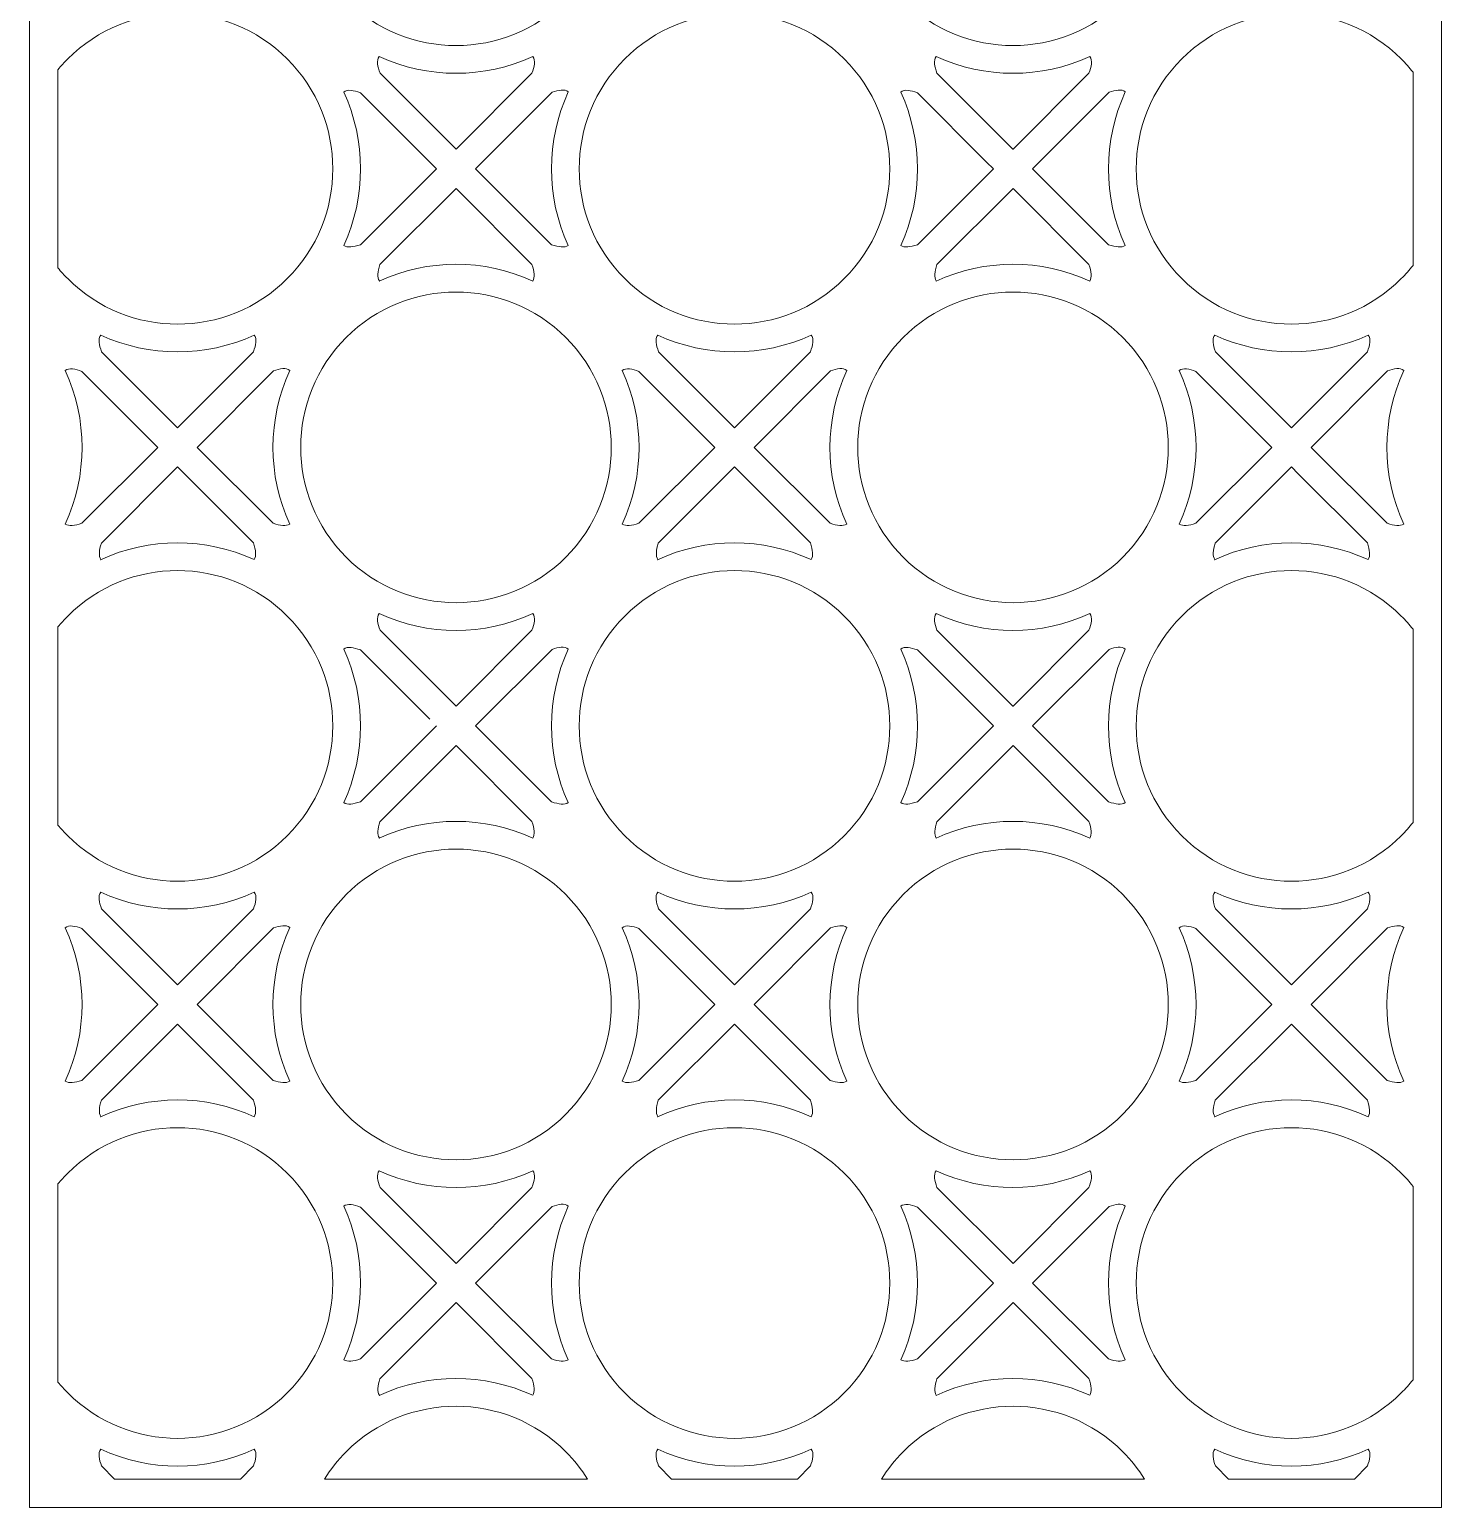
# Model space of a CAD drawing. Header units: centimetres. Extents: x 12 to 36.3, y -11.6 to 12.6.
# Drawn here: x 24.67 to 36.29, y -11.62 to 0.54 of the extents above; entities that cross this region are included whole.
import ezdxf

# ---------------------------------------------------------------- set-up
doc = ezdxf.new("R2010")
doc.units = ezdxf.units.CM
doc.header["$MEASUREMENT"] = 0
doc.layers.add('layer 1', color=7, linetype='Continuous')

msp = doc.modelspace()

# ---------------------------------------------------------------- linework, layer by layer
at = {"layer": 'layer 1', "color": 242, "lineweight": 9}
for points, knots in [([(36.28805, -11.62244), (36.28805, -11.62244), (36.28805, -11.54039), (36.28805, -11.54039), (36.28805, -11.54039), (36.28805, -11.54039), (36.28805, -11.38865), (36.28805, -11.38865), (36.28805, -11.38865), (36.28805, -11.38865), (36.28805, 12.3984), (36.28805, 12.3984), (36.28805, 12.3984), (36.28805, 12.3984), (36.28805, 12.56195), (36.28805, 12.56195), (36.28805, 12.56195), (36.28805, 12.56195), (36.28805, 12.6322), (36.28805, 12.6322), (36.28805, 12.6322), (36.28805, 12.6322), (24.90334, 12.6322), (24.90334, 12.6322), (24.90334, 12.6322), (24.90334, 12.6322), (24.84401, 12.6322), (24.84401, 12.6322), (24.84401, 12.6322), (24.84401, 12.6322), (24.66954, 12.6322), (24.66954, 12.6322), (24.66954, 12.6322), (24.66954, 12.6322), (24.66954, -11.38865), (24.66954, -11.38865), (24.66954, -11.38865), (24.66954, -11.38865), (24.66954, -11.437), (24.66954, -11.437), (24.66954, -11.437), (24.66954, -11.437), (24.66954, -11.62244), (24.66954, -11.62244), (24.66954, -11.62244), (24.66954, -11.62244), (36.28805, -11.62244), (36.28805, -11.62244)], [0, 0, 0, 0, 0.07692308, 0.07692308, 0.07692308, 0.07692308, 0.15384615, 0.15384615, 0.15384615, 0.15384615, 0.23076923, 0.23076923, 0.23076923, 0.23076923, 0.30769231, 0.30769231, 0.30769231, 0.30769231, 0.38461538, 0.38461538, 0.38461538, 0.38461538, 0.46153846, 0.46153846, 0.46153846, 0.46153846, 0.53846154, 0.53846154, 0.53846154, 0.53846154, 0.61538462, 0.61538462, 0.61538462, 0.61538462, 0.69230769, 0.69230769, 0.69230769, 0.69230769, 0.76923077, 0.76923077, 0.76923077, 0.76923077, 0.84615385, 0.84615385, 0.84615385, 0.84615385, 1, 1, 1, 1]), ([(27.27524, 2.58619), (27.77422, 3.08517), (28.58355, 3.08517), (29.0825, 2.58619), (29.0825, 2.58619), (29.58148, 2.08723), (29.58148, 1.27791), (29.0825, 0.77896), (29.0825, 0.77896), (28.58355, 0.27997), (27.77422, 0.27997), (27.27524, 0.77896), (27.27524, 0.77896), (26.77628, 1.27791), (26.77628, 2.08723), (27.27524, 2.58619)], [0, 0, 0, 0, 0.2, 0.2, 0.2, 0.2, 0.4, 0.4, 0.4, 0.4, 0.6, 0.6, 0.6, 0.6, 1, 1, 1, 1]), ([(31.85871, 2.58619), (32.3577, 3.08517), (33.16702, 3.08517), (33.66598, 2.58619), (33.66598, 2.58619), (34.16493, 2.08723), (34.16493, 1.27791), (33.66598, 0.77896), (33.66598, 0.77896), (33.16702, 0.27997), (32.3577, 0.27997), (31.85871, 0.77896), (31.85871, 0.77896), (31.35976, 1.27791), (31.35976, 2.08723), (31.85871, 2.58619)], [0, 0, 0, 0, 0.2, 0.2, 0.2, 0.2, 0.4, 0.4, 0.4, 0.4, 0.6, 0.6, 0.6, 0.6, 1, 1, 1, 1]), ([(24.90334, -1.42474), (24.92848, -1.455), (24.95516, -1.48442), (24.98353, -1.51279), (24.98353, -1.51279), (25.48247, -2.01176), (26.29179, -2.01176), (26.79077, -1.51279), (26.79077, -1.51279), (27.28973, -1.01381), (27.28973, -0.20449), (26.79077, 0.29446), (26.79077, 0.29446), (26.29179, 0.79345), (25.48247, 0.79345), (24.98353, 0.29446), (24.98353, 0.29446), (24.95516, 0.26609), (24.92848, 0.23667), (24.90334, 0.20641), (24.90334, 0.20641), (24.90334, 0.20641), (24.90334, -1.42474), (24.90334, -1.42474)], [0, 0, 0, 0, 0.14285714, 0.14285714, 0.14285714, 0.14285714, 0.28571429, 0.28571429, 0.28571429, 0.28571429, 0.42857143, 0.42857143, 0.42857143, 0.42857143, 0.57142857, 0.57142857, 0.57142857, 0.57142857, 0.71428571, 0.71428571, 0.71428571, 0.71428571, 1, 1, 1, 1]), ([(29.567, 0.29446), (30.06595, 0.79345), (30.87528, 0.79345), (31.37425, 0.29446), (31.37425, 0.29446), (31.87321, -0.20449), (31.87321, -1.01381), (31.37425, -1.51279), (31.37425, -1.51279), (30.87528, -2.01176), (30.06595, -2.01176), (29.567, -1.51279), (29.567, -1.51279), (29.068, -1.01381), (29.068, -0.20449), (29.567, 0.29446)], [0, 0, 0, 0, 0.2, 0.2, 0.2, 0.2, 0.4, 0.4, 0.4, 0.4, 0.6, 0.6, 0.6, 0.6, 1, 1, 1, 1]), ([(36.05425, 0.1863), (36.02444, 0.22369), (35.99233, 0.25985), (35.95771, 0.29446), (35.95771, 0.29446), (35.45874, 0.79345), (34.64943, 0.79345), (34.15044, 0.29446), (34.15044, 0.29446), (33.65149, -0.20449), (33.65149, -1.01381), (34.15044, -1.51279), (34.15044, -1.51279), (34.64943, -2.01176), (35.45874, -2.01176), (35.95771, -1.51279), (35.95771, -1.51279), (35.99233, -1.47817), (36.02444, -1.44202), (36.05425, -1.40463), (36.05425, -1.40463), (36.05425, -1.40463), (36.05425, 0.1863), (36.05425, 0.1863)], [0, 0, 0, 0, 0.14285714, 0.14285714, 0.14285714, 0.14285714, 0.28571429, 0.28571429, 0.28571429, 0.28571429, 0.42857143, 0.42857143, 0.42857143, 0.42857143, 0.57142857, 0.57142857, 0.57142857, 0.57142857, 0.71428571, 0.71428571, 0.71428571, 0.71428571, 1, 1, 1, 1]), ([(28.17888, -0.44766), (28.17888, -0.44766), (28.80416, 0.17762), (28.80416, 0.17762), (28.80416, 0.17762), (28.82322, 0.23179), (28.83616, 0.28287), (28.81011, 0.31455), (28.81011, 0.31455), (28.41065, 0.13032), (27.94701, 0.1303), (27.54756, 0.31453), (27.54756, 0.31453), (27.52161, 0.28287), (27.53438, 0.23191), (27.55339, 0.17782), (27.55339, 0.17782), (27.55339, 0.17782), (28.17888, -0.44766), (28.17888, -0.44766)], [0, 0, 0, 0, 0.16666667, 0.16666667, 0.16666667, 0.16666667, 0.33333333, 0.33333333, 0.33333333, 0.33333333, 0.5, 0.5, 0.5, 0.5, 0.66666667, 0.66666667, 0.66666667, 0.66666667, 1, 1, 1, 1]), ([(32.76236, -0.44766), (32.76236, -0.44766), (33.38764, 0.17762), (33.38764, 0.17762), (33.38764, 0.17762), (33.4067, 0.23179), (33.41961, 0.28287), (33.39358, 0.31455), (33.39358, 0.31455), (32.99413, 0.13032), (32.53046, 0.1303), (32.13104, 0.31453), (32.13104, 0.31453), (32.10508, 0.28287), (32.11782, 0.23189), (32.13687, 0.1778), (32.13687, 0.1778), (32.13687, 0.1778), (32.76234, -0.44766), (32.76234, -0.44766), (32.76234, -0.44766), (32.76234, -0.44766), (32.76236, -0.44766), (32.76236, -0.44766)], [0, 0, 0, 0, 0.14285714, 0.14285714, 0.14285714, 0.14285714, 0.28571429, 0.28571429, 0.28571429, 0.28571429, 0.42857143, 0.42857143, 0.42857143, 0.42857143, 0.57142857, 0.57142857, 0.57142857, 0.57142857, 0.71428571, 0.71428571, 0.71428571, 0.71428571, 1, 1, 1, 1]), ([(27.39257, -1.23398), (27.39257, -1.23398), (28.01738, -0.60918), (28.01738, -0.60918), (28.01738, -0.60918), (28.01738, -0.60918), (27.39199, 0.01621), (27.39199, 0.01621), (27.39199, 0.01621), (27.3378, 0.03527), (27.28677, 0.04814), (27.2551, 0.02206), (27.2551, 0.02206), (27.43926, -0.37734), (27.43931, -0.84083), (27.25516, -1.24027), (27.25516, -1.24027), (27.28442, -1.25957), (27.33335, -1.25338), (27.39257, -1.23398)], [0, 0, 0, 0, 0.16666667, 0.16666667, 0.16666667, 0.16666667, 0.33333333, 0.33333333, 0.33333333, 0.33333333, 0.5, 0.5, 0.5, 0.5, 0.66666667, 0.66666667, 0.66666667, 0.66666667, 1, 1, 1, 1]), ([(28.96954, 0.01997), (28.96954, 0.01997), (28.34039, -0.60918), (28.34039, -0.60918), (28.34039, -0.60918), (28.34039, -0.60918), (28.96529, -1.23408), (28.96529, -1.23408), (28.96529, -1.23408), (29.02439, -1.25338), (29.07324, -1.25955), (29.10246, -1.24033), (29.10246, -1.24033), (28.91806, -0.84043), (28.91829, -0.37634), (29.10309, 0.02338), (29.10309, 0.02338), (29.07237, 0.04986), (29.02261, 0.03836), (28.96954, 0.01997)], [0, 0, 0, 0, 0.16666667, 0.16666667, 0.16666667, 0.16666667, 0.33333333, 0.33333333, 0.33333333, 0.33333333, 0.5, 0.5, 0.5, 0.5, 0.66666667, 0.66666667, 0.66666667, 0.66666667, 1, 1, 1, 1]), ([(31.97605, -1.23398), (31.97605, -1.23398), (32.60085, -0.60918), (32.60085, -0.60918), (32.60085, -0.60918), (32.60085, -0.60918), (32.54558, -0.55391), (32.54558, -0.55391), (32.54558, -0.55391), (32.54558, -0.55391), (31.97544, 0.01621), (31.97544, 0.01621), (31.97544, 0.01621), (31.92127, 0.03527), (31.87024, 0.04814), (31.83857, 0.02206), (31.83857, 0.02206), (32.02275, -0.37734), (32.02278, -0.84083), (31.83865, -1.24027), (31.83865, -1.24027), (31.86787, -1.25957), (31.91684, -1.25338), (31.97605, -1.23398)], [0, 0, 0, 0, 0.14285714, 0.14285714, 0.14285714, 0.14285714, 0.28571429, 0.28571429, 0.28571429, 0.28571429, 0.42857143, 0.42857143, 0.42857143, 0.42857143, 0.57142857, 0.57142857, 0.57142857, 0.57142857, 0.71428571, 0.71428571, 0.71428571, 0.71428571, 1, 1, 1, 1]), ([(33.55301, 0.01997), (33.55301, 0.01997), (32.92387, -0.60918), (32.92387, -0.60918), (32.92387, -0.60918), (32.92387, -0.60918), (33.54878, -1.23408), (33.54878, -1.23408), (33.54878, -1.23408), (33.60785, -1.25338), (33.6567, -1.25954), (33.68593, -1.24033), (33.68593, -1.24033), (33.50154, -0.84043), (33.50174, -0.37634), (33.68655, 0.02338), (33.68655, 0.02338), (33.65583, 0.04986), (33.6061, 0.03836), (33.55301, 0.01997)], [0, 0, 0, 0, 0.16666667, 0.16666667, 0.16666667, 0.16666667, 0.33333333, 0.33333333, 0.33333333, 0.33333333, 0.5, 0.5, 0.5, 0.5, 0.66666667, 0.66666667, 0.66666667, 0.66666667, 1, 1, 1, 1]), ([(28.80366, -1.39546), (28.82303, -1.45466), (28.82926, -1.50358), (28.80995, -1.5328), (28.80995, -1.5328), (28.41011, -1.34844), (27.94609, -1.34864), (27.54636, -1.53341), (27.54636, -1.53341), (27.54636, -1.53341), (27.54796, -1.53184), (27.54796, -1.53184), (27.54796, -1.53184), (27.52817, -1.50343), (27.53344, -1.45563), (27.55199, -1.39759), (27.55199, -1.39759), (27.55199, -1.39759), (28.17888, -0.77069), (28.17888, -0.77069), (28.17888, -0.77069), (28.17888, -0.77069), (28.80366, -1.39546), (28.80366, -1.39546)], [0, 0, 0, 0, 0.14285714, 0.14285714, 0.14285714, 0.14285714, 0.28571429, 0.28571429, 0.28571429, 0.28571429, 0.42857143, 0.42857143, 0.42857143, 0.42857143, 0.57142857, 0.57142857, 0.57142857, 0.57142857, 0.71428571, 0.71428571, 0.71428571, 0.71428571, 1, 1, 1, 1]), ([(33.38714, -1.39546), (33.4065, -1.45466), (33.41272, -1.50358), (33.39343, -1.5328), (33.39343, -1.5328), (32.99356, -1.34844), (32.52957, -1.34864), (32.12983, -1.53341), (32.12983, -1.53341), (32.12983, -1.53341), (32.13142, -1.53184), (32.13142, -1.53184), (32.13142, -1.53184), (32.11164, -1.50343), (32.11692, -1.45563), (32.13544, -1.39759), (32.13544, -1.39759), (32.13544, -1.39759), (32.76236, -0.77069), (32.76236, -0.77069), (32.76236, -0.77069), (32.76236, -0.77069), (33.38714, -1.39546), (33.38714, -1.39546)], [0, 0, 0, 0, 0.14285714, 0.14285714, 0.14285714, 0.14285714, 0.28571429, 0.28571429, 0.28571429, 0.28571429, 0.42857143, 0.42857143, 0.42857143, 0.42857143, 0.57142857, 0.57142857, 0.57142857, 0.57142857, 0.71428571, 0.71428571, 0.71428571, 0.71428571, 1, 1, 1, 1]), ([(27.27524, -1.99726), (27.77422, -1.4983), (28.58355, -1.4983), (29.0825, -1.99726), (29.0825, -1.99726), (29.58148, -2.49625), (29.58148, -3.30556), (29.0825, -3.80453), (29.0825, -3.80453), (28.58355, -4.3035), (27.77422, -4.3035), (27.27524, -3.80453), (27.27524, -3.80453), (26.77628, -3.30556), (26.77628, -2.49625), (27.27524, -1.99726)], [0, 0, 0, 0, 0.2, 0.2, 0.2, 0.2, 0.4, 0.4, 0.4, 0.4, 0.6, 0.6, 0.6, 0.6, 1, 1, 1, 1]), ([(31.85871, -1.99726), (32.3577, -1.4983), (33.16702, -1.4983), (33.66598, -1.99726), (33.66598, -1.99726), (34.16493, -2.49625), (34.16493, -3.30556), (33.66598, -3.80453), (33.66598, -3.80453), (33.16702, -4.3035), (32.3577, -4.3035), (31.85871, -3.80453), (31.85871, -3.80453), (31.35976, -3.30556), (31.35976, -2.49625), (31.85871, -1.99726)], [0, 0, 0, 0, 0.2, 0.2, 0.2, 0.2, 0.4, 0.4, 0.4, 0.4, 0.6, 0.6, 0.6, 0.6, 1, 1, 1, 1]), ([(25.88715, -2.73939), (25.88715, -2.73939), (26.51245, -2.11409), (26.51245, -2.11409), (26.51245, -2.11409), (26.53151, -2.05995), (26.54441, -2.00887), (26.51837, -1.97719), (26.51837, -1.97719), (26.11892, -2.16141), (25.65526, -2.16143), (25.25581, -1.97721), (25.25581, -1.97721), (25.22988, -2.00887), (25.24262, -2.05984), (25.26167, -2.11393), (25.26167, -2.11393), (25.26167, -2.11393), (25.88715, -2.73939), (25.88715, -2.73939)], [0, 0, 0, 0, 0.16666667, 0.16666667, 0.16666667, 0.16666667, 0.33333333, 0.33333333, 0.33333333, 0.33333333, 0.5, 0.5, 0.5, 0.5, 0.66666667, 0.66666667, 0.66666667, 0.66666667, 1, 1, 1, 1]), ([(30.47061, -2.73939), (30.47061, -2.73939), (31.09592, -2.11407), (31.09592, -2.11407), (31.09592, -2.11407), (31.11498, -2.05992), (31.12788, -2.00887), (31.10184, -1.97719), (31.10184, -1.97719), (30.70238, -2.16141), (30.23873, -2.16143), (29.83928, -1.97721), (29.83928, -1.97721), (29.81333, -2.00887), (29.8261, -2.05984), (29.84514, -2.11393), (29.84514, -2.11393), (29.84514, -2.11393), (30.47061, -2.73939), (30.47061, -2.73939)], [0, 0, 0, 0, 0.16666667, 0.16666667, 0.16666667, 0.16666667, 0.33333333, 0.33333333, 0.33333333, 0.33333333, 0.5, 0.5, 0.5, 0.5, 0.66666667, 0.66666667, 0.66666667, 0.66666667, 1, 1, 1, 1]), ([(35.05409, -2.73939), (35.05409, -2.73939), (35.67941, -2.11407), (35.67941, -2.11407), (35.67941, -2.11407), (35.69844, -2.05992), (35.71137, -2.00887), (35.68533, -1.97719), (35.68533, -1.97719), (35.28586, -2.16141), (34.8222, -2.16143), (34.42276, -1.97721), (34.42276, -1.97721), (34.39681, -2.00887), (34.40958, -2.05984), (34.4286, -2.11391), (34.4286, -2.11391), (34.4286, -2.11391), (35.05409, -2.73939), (35.05409, -2.73939)], [0, 0, 0, 0, 0.16666667, 0.16666667, 0.16666667, 0.16666667, 0.33333333, 0.33333333, 0.33333333, 0.33333333, 0.5, 0.5, 0.5, 0.5, 0.66666667, 0.66666667, 0.66666667, 0.66666667, 1, 1, 1, 1]), ([(25.10082, -3.52573), (25.10082, -3.52573), (25.72564, -2.90091), (25.72564, -2.90091), (25.72564, -2.90091), (25.72564, -2.90091), (25.10024, -2.27553), (25.10024, -2.27553), (25.10024, -2.27553), (25.04607, -2.25646), (24.99504, -2.24362), (24.96337, -2.26966), (24.96337, -2.26966), (25.14754, -2.66907), (25.14758, -3.13259), (24.96343, -3.53201), (24.96343, -3.53201), (24.99267, -3.55132), (25.04164, -3.54512), (25.10082, -3.52573)], [0, 0, 0, 0, 0.16666667, 0.16666667, 0.16666667, 0.16666667, 0.33333333, 0.33333333, 0.33333333, 0.33333333, 0.5, 0.5, 0.5, 0.5, 0.66666667, 0.66666667, 0.66666667, 0.66666667, 1, 1, 1, 1]), ([(26.04867, -2.90091), (26.04867, -2.90091), (26.67354, -3.5258), (26.67354, -3.5258), (26.67354, -3.5258), (26.73266, -3.54512), (26.7815, -3.55128), (26.81072, -3.53205), (26.81072, -3.53205), (26.62633, -3.13218), (26.62654, -2.66807), (26.81135, -2.26838), (26.81135, -2.26838), (26.78062, -2.24185), (26.7309, -2.2534), (26.67781, -2.27176), (26.67781, -2.27176), (26.67781, -2.27176), (26.04867, -2.90091), (26.04867, -2.90091)], [0, 0, 0, 0, 0.16666667, 0.16666667, 0.16666667, 0.16666667, 0.33333333, 0.33333333, 0.33333333, 0.33333333, 0.5, 0.5, 0.5, 0.5, 0.66666667, 0.66666667, 0.66666667, 0.66666667, 1, 1, 1, 1]), ([(29.68429, -3.52573), (29.68429, -3.52573), (30.30913, -2.90091), (30.30913, -2.90091), (30.30913, -2.90091), (30.30913, -2.90091), (30.3091, -2.90091), (30.3091, -2.90091), (30.3091, -2.90091), (30.3091, -2.90091), (29.68371, -2.27553), (29.68371, -2.27553), (29.68371, -2.27553), (29.62955, -2.25646), (29.57851, -2.24362), (29.54685, -2.26966), (29.54685, -2.26966), (29.73102, -2.66907), (29.73106, -3.13259), (29.54689, -3.53201), (29.54689, -3.53201), (29.57613, -3.55132), (29.62511, -3.54512), (29.68429, -3.52573)], [0, 0, 0, 0, 0.14285714, 0.14285714, 0.14285714, 0.14285714, 0.28571429, 0.28571429, 0.28571429, 0.28571429, 0.42857143, 0.42857143, 0.42857143, 0.42857143, 0.57142857, 0.57142857, 0.57142857, 0.57142857, 0.71428571, 0.71428571, 0.71428571, 0.71428571, 1, 1, 1, 1]), ([(30.63212, -2.90093), (30.63212, -2.90093), (31.25699, -3.52577), (31.25699, -3.52577), (31.25699, -3.52577), (31.3161, -3.54512), (31.36497, -3.55128), (31.39421, -3.53205), (31.39421, -3.53205), (31.20979, -3.13218), (31.21002, -2.66807), (31.39482, -2.26838), (31.39482, -2.26838), (31.36409, -2.24185), (31.31435, -2.2534), (31.26126, -2.27176), (31.26126, -2.27176), (31.26126, -2.27176), (30.63212, -2.90093), (30.63212, -2.90093)], [0, 0, 0, 0, 0.16666667, 0.16666667, 0.16666667, 0.16666667, 0.33333333, 0.33333333, 0.33333333, 0.33333333, 0.5, 0.5, 0.5, 0.5, 0.66666667, 0.66666667, 0.66666667, 0.66666667, 1, 1, 1, 1]), ([(34.26777, -3.52573), (34.26777, -3.52573), (34.89257, -2.90093), (34.89257, -2.90093), (34.89257, -2.90093), (34.89257, -2.90093), (34.26719, -2.27553), (34.26719, -2.27553), (34.26719, -2.27553), (34.213, -2.25646), (34.16199, -2.24362), (34.1303, -2.26966), (34.1303, -2.26966), (34.31447, -2.66907), (34.31451, -3.13259), (34.13037, -3.53201), (34.13037, -3.53201), (34.15963, -3.55132), (34.20857, -3.54512), (34.26777, -3.52573)], [0, 0, 0, 0, 0.16666667, 0.16666667, 0.16666667, 0.16666667, 0.33333333, 0.33333333, 0.33333333, 0.33333333, 0.5, 0.5, 0.5, 0.5, 0.66666667, 0.66666667, 0.66666667, 0.66666667, 1, 1, 1, 1]), ([(35.84474, -2.27176), (35.84474, -2.27176), (35.2156, -2.90091), (35.2156, -2.90091), (35.2156, -2.90091), (35.2156, -2.90091), (35.2156, -2.90093), (35.2156, -2.90093), (35.2156, -2.90093), (35.2156, -2.90093), (35.84045, -3.52577), (35.84045, -3.52577), (35.84045, -3.52577), (35.89957, -3.54512), (35.94845, -3.55128), (35.97765, -3.53205), (35.97765, -3.53205), (35.79326, -3.13218), (35.79349, -2.66807), (35.97831, -2.26838), (35.97831, -2.26838), (35.94757, -2.24185), (35.89783, -2.2534), (35.84474, -2.27176)], [0, 0, 0, 0, 0.14285714, 0.14285714, 0.14285714, 0.14285714, 0.28571429, 0.28571429, 0.28571429, 0.28571429, 0.42857143, 0.42857143, 0.42857143, 0.42857143, 0.57142857, 0.57142857, 0.57142857, 0.57142857, 0.71428571, 0.71428571, 0.71428571, 0.71428571, 1, 1, 1, 1]), ([(25.88714, -3.06241), (25.88714, -3.06241), (25.26024, -3.68933), (25.26024, -3.68933), (25.26024, -3.68933), (25.24172, -3.74737), (25.23644, -3.79516), (25.2562, -3.82356), (25.2562, -3.82356), (25.2562, -3.82356), (25.25463, -3.82516), (25.25463, -3.82516), (25.25463, -3.82516), (25.65436, -3.6404), (26.11837, -3.64018), (26.51823, -3.82455), (26.51823, -3.82455), (26.53751, -3.7953), (26.53128, -3.74639), (26.51194, -3.68721), (26.51194, -3.68721), (26.51194, -3.68721), (25.88714, -3.06241), (25.88714, -3.06241)], [0, 0, 0, 0, 0.14285714, 0.14285714, 0.14285714, 0.14285714, 0.28571429, 0.28571429, 0.28571429, 0.28571429, 0.42857143, 0.42857143, 0.42857143, 0.42857143, 0.57142857, 0.57142857, 0.57142857, 0.57142857, 0.71428571, 0.71428571, 0.71428571, 0.71428571, 1, 1, 1, 1]), ([(30.47061, -3.06241), (30.47061, -3.06241), (29.84371, -3.68933), (29.84371, -3.68933), (29.84371, -3.68933), (29.82519, -3.74737), (29.81992, -3.79516), (29.83968, -3.82356), (29.83968, -3.82356), (29.83968, -3.82356), (29.8381, -3.82516), (29.8381, -3.82516), (29.8381, -3.82516), (30.23782, -3.6404), (30.70183, -3.64018), (31.1017, -3.82455), (31.1017, -3.82455), (31.12099, -3.7953), (31.11477, -3.74639), (31.0954, -3.68721), (31.0954, -3.68721), (31.0954, -3.68721), (30.47061, -3.06241), (30.47061, -3.06241)], [0, 0, 0, 0, 0.14285714, 0.14285714, 0.14285714, 0.14285714, 0.28571429, 0.28571429, 0.28571429, 0.28571429, 0.42857143, 0.42857143, 0.42857143, 0.42857143, 0.57142857, 0.57142857, 0.57142857, 0.57142857, 0.71428571, 0.71428571, 0.71428571, 0.71428571, 1, 1, 1, 1]), ([(35.05409, -3.06241), (35.05409, -3.06241), (34.42718, -3.68933), (34.42718, -3.68933), (34.42718, -3.68933), (34.40864, -3.74737), (34.40337, -3.79516), (34.42316, -3.82356), (34.42316, -3.82356), (34.42316, -3.82356), (34.42158, -3.82516), (34.42158, -3.82516), (34.42158, -3.82516), (34.8213, -3.6404), (35.28532, -3.64018), (35.68518, -3.82455), (35.68518, -3.82455), (35.70446, -3.7953), (35.69823, -3.74639), (35.67886, -3.68721), (35.67886, -3.68721), (35.67886, -3.68721), (35.10927, -3.1176), (35.10927, -3.1176), (35.10927, -3.1176), (35.10927, -3.1176), (35.05409, -3.06241), (35.05409, -3.06241)], [0, 0, 0, 0, 0.125, 0.125, 0.125, 0.125, 0.25, 0.25, 0.25, 0.25, 0.375, 0.375, 0.375, 0.375, 0.5, 0.5, 0.5, 0.5, 0.625, 0.625, 0.625, 0.625, 0.75, 0.75, 0.75, 0.75, 1, 1, 1, 1]), ([(24.90334, -6.00821), (24.92848, -6.03847), (24.95516, -6.06788), (24.98353, -6.09625), (24.98353, -6.09625), (25.48247, -6.59524), (26.29179, -6.59524), (26.79077, -6.09625), (26.79077, -6.09625), (27.28973, -5.59729), (27.28973, -4.78797), (26.79077, -4.28901), (26.79077, -4.28901), (26.29179, -3.79003), (25.48247, -3.79003), (24.98353, -4.28901), (24.98353, -4.28901), (24.95516, -4.31737), (24.92848, -4.3468), (24.90334, -4.37706), (24.90334, -4.37706), (24.90334, -4.37706), (24.90334, -6.00821), (24.90334, -6.00821)], [0, 0, 0, 0, 0.14285714, 0.14285714, 0.14285714, 0.14285714, 0.28571429, 0.28571429, 0.28571429, 0.28571429, 0.42857143, 0.42857143, 0.42857143, 0.42857143, 0.57142857, 0.57142857, 0.57142857, 0.57142857, 0.71428571, 0.71428571, 0.71428571, 0.71428571, 1, 1, 1, 1]), ([(29.567, -4.28901), (30.06595, -3.79003), (30.87528, -3.79003), (31.37425, -4.28901), (31.37425, -4.28901), (31.87321, -4.78797), (31.87321, -5.59729), (31.37425, -6.09625), (31.37425, -6.09625), (30.87528, -6.59524), (30.06595, -6.59524), (29.567, -6.09625), (29.567, -6.09625), (29.068, -5.59729), (29.068, -4.78797), (29.567, -4.28901)], [0, 0, 0, 0, 0.2, 0.2, 0.2, 0.2, 0.4, 0.4, 0.4, 0.4, 0.6, 0.6, 0.6, 0.6, 1, 1, 1, 1]), ([(36.05425, -4.39717), (36.02444, -4.35978), (35.99233, -4.32362), (35.95771, -4.28901), (35.95771, -4.28901), (35.45874, -3.79003), (34.64943, -3.79003), (34.15044, -4.28901), (34.15044, -4.28901), (33.65149, -4.78797), (33.65149, -5.59729), (34.15044, -6.09625), (34.15044, -6.09625), (34.64943, -6.59524), (35.45874, -6.59524), (35.95771, -6.09625), (35.95771, -6.09625), (35.99233, -6.06164), (36.02444, -6.02549), (36.05425, -5.9881), (36.05425, -5.9881), (36.05425, -5.9881), (36.05425, -4.39717), (36.05425, -4.39717)], [0, 0, 0, 0, 0.14285714, 0.14285714, 0.14285714, 0.14285714, 0.28571429, 0.28571429, 0.28571429, 0.28571429, 0.42857143, 0.42857143, 0.42857143, 0.42857143, 0.57142857, 0.57142857, 0.57142857, 0.57142857, 0.71428571, 0.71428571, 0.71428571, 0.71428571, 1, 1, 1, 1]), ([(28.17888, -5.03114), (28.17888, -5.03114), (28.80416, -4.40587), (28.80416, -4.40587), (28.80416, -4.40587), (28.82322, -4.35169), (28.83616, -4.3006), (28.81011, -4.26892), (28.81011, -4.26892), (28.41065, -4.45316), (27.94701, -4.45318), (27.54756, -4.26896), (27.54756, -4.26896), (27.52161, -4.3006), (27.53438, -4.3516), (27.55339, -4.40565), (27.55339, -4.40565), (27.55339, -4.40565), (28.17888, -5.03114), (28.17888, -5.03114)], [0, 0, 0, 0, 0.16666667, 0.16666667, 0.16666667, 0.16666667, 0.33333333, 0.33333333, 0.33333333, 0.33333333, 0.5, 0.5, 0.5, 0.5, 0.66666667, 0.66666667, 0.66666667, 0.66666667, 1, 1, 1, 1]), ([(32.76236, -5.03114), (32.76236, -5.03114), (33.38764, -4.40587), (33.38764, -4.40587), (33.38764, -4.40587), (33.4067, -4.35169), (33.41961, -4.3006), (33.39358, -4.26892), (33.39358, -4.26892), (32.99413, -4.45316), (32.53046, -4.45318), (32.13104, -4.26896), (32.13104, -4.26896), (32.10508, -4.3006), (32.11782, -4.35161), (32.13689, -4.40569), (32.13689, -4.40569), (32.13689, -4.40569), (32.76234, -5.03114), (32.76234, -5.03114), (32.76234, -5.03114), (32.76234, -5.03114), (32.76236, -5.03114), (32.76236, -5.03114)], [0, 0, 0, 0, 0.14285714, 0.14285714, 0.14285714, 0.14285714, 0.28571429, 0.28571429, 0.28571429, 0.28571429, 0.42857143, 0.42857143, 0.42857143, 0.42857143, 0.57142857, 0.57142857, 0.57142857, 0.57142857, 0.71428571, 0.71428571, 0.71428571, 0.71428571, 1, 1, 1, 1]), ([(27.96211, -5.13738), (27.96211, -5.13738), (27.39197, -4.56725), (27.39197, -4.56725), (27.39197, -4.56725), (27.33778, -4.54821), (27.28677, -4.53533), (27.2551, -4.56138), (27.2551, -4.56138), (27.43926, -4.96082), (27.43931, -5.42432), (27.25516, -5.82374), (27.25516, -5.82374), (27.28442, -5.84306), (27.33335, -5.83687), (27.39257, -5.81745), (27.39257, -5.81745), (27.39257, -5.81745), (28.01738, -5.19265), (28.01738, -5.19265)], [0, 0, 0, 0, 0.16666667, 0.16666667, 0.16666667, 0.16666667, 0.33333333, 0.33333333, 0.33333333, 0.33333333, 0.5, 0.5, 0.5, 0.5, 0.66666667, 0.66666667, 0.66666667, 0.66666667, 1, 1, 1, 1]), ([(28.96956, -4.56349), (28.96956, -4.56349), (28.34039, -5.19265), (28.34039, -5.19265), (28.34039, -5.19265), (28.34039, -5.19265), (28.96529, -5.81756), (28.96529, -5.81756), (28.96529, -5.81756), (29.02439, -5.83687), (29.07324, -5.84303), (29.10246, -5.82378), (29.10246, -5.82378), (28.91806, -5.4239), (28.91829, -4.95982), (29.10309, -4.5601), (29.10309, -4.5601), (29.07237, -4.53361), (29.02264, -4.54511), (28.96956, -4.56349)], [0, 0, 0, 0, 0.16666667, 0.16666667, 0.16666667, 0.16666667, 0.33333333, 0.33333333, 0.33333333, 0.33333333, 0.5, 0.5, 0.5, 0.5, 0.66666667, 0.66666667, 0.66666667, 0.66666667, 1, 1, 1, 1]), ([(31.97605, -5.81745), (31.97605, -5.81745), (32.60085, -5.19265), (32.60085, -5.19265), (32.60085, -5.19265), (32.60085, -5.19265), (31.97544, -4.56725), (31.97544, -4.56725), (31.97544, -4.56725), (31.92127, -4.54821), (31.87024, -4.53533), (31.83857, -4.56138), (31.83857, -4.56138), (32.02275, -4.96082), (32.02278, -5.42432), (31.83865, -5.82374), (31.83865, -5.82374), (31.86787, -5.84306), (31.91684, -5.83687), (31.97605, -5.81745)], [0, 0, 0, 0, 0.16666667, 0.16666667, 0.16666667, 0.16666667, 0.33333333, 0.33333333, 0.33333333, 0.33333333, 0.5, 0.5, 0.5, 0.5, 0.66666667, 0.66666667, 0.66666667, 0.66666667, 1, 1, 1, 1]), ([(33.55303, -4.56349), (33.55303, -4.56349), (32.92387, -5.19265), (32.92387, -5.19265), (32.92387, -5.19265), (32.92387, -5.19265), (33.54878, -5.81756), (33.54878, -5.81756), (33.54878, -5.81756), (33.60785, -5.83687), (33.6567, -5.84301), (33.68593, -5.82378), (33.68593, -5.82378), (33.50154, -5.4239), (33.50174, -4.95982), (33.68655, -4.5601), (33.68655, -4.5601), (33.65583, -4.53361), (33.60611, -4.54511), (33.55303, -4.56349)], [0, 0, 0, 0, 0.16666667, 0.16666667, 0.16666667, 0.16666667, 0.33333333, 0.33333333, 0.33333333, 0.33333333, 0.5, 0.5, 0.5, 0.5, 0.66666667, 0.66666667, 0.66666667, 0.66666667, 1, 1, 1, 1]), ([(28.80366, -5.97894), (28.82303, -6.03812), (28.82926, -6.08703), (28.80995, -6.11629), (28.80995, -6.11629), (28.41011, -5.93192), (27.94609, -5.93212), (27.54636, -6.11688), (27.54636, -6.11688), (27.54636, -6.11688), (27.54796, -6.11531), (27.54796, -6.11531), (27.54796, -6.11531), (27.52817, -6.08688), (27.53344, -6.0391), (27.55199, -5.98105), (27.55199, -5.98105), (27.55199, -5.98105), (28.17888, -5.35416), (28.17888, -5.35416), (28.17888, -5.35416), (28.17888, -5.35416), (28.80366, -5.97894), (28.80366, -5.97894)], [0, 0, 0, 0, 0.14285714, 0.14285714, 0.14285714, 0.14285714, 0.28571429, 0.28571429, 0.28571429, 0.28571429, 0.42857143, 0.42857143, 0.42857143, 0.42857143, 0.57142857, 0.57142857, 0.57142857, 0.57142857, 0.71428571, 0.71428571, 0.71428571, 0.71428571, 1, 1, 1, 1]), ([(33.38714, -5.97894), (33.4065, -6.03812), (33.41272, -6.08703), (33.39343, -6.11629), (33.39343, -6.11629), (32.99356, -5.93192), (32.52957, -5.93212), (32.12983, -6.11688), (32.12983, -6.11688), (32.12983, -6.11688), (32.13142, -6.11531), (32.13142, -6.11531), (32.13142, -6.11531), (32.11164, -6.08688), (32.11692, -6.0391), (32.13544, -5.98105), (32.13544, -5.98105), (32.13544, -5.98105), (32.76236, -5.35416), (32.76236, -5.35416), (32.76236, -5.35416), (32.76236, -5.35416), (33.38714, -5.97894), (33.38714, -5.97894)], [0, 0, 0, 0, 0.14285714, 0.14285714, 0.14285714, 0.14285714, 0.28571429, 0.28571429, 0.28571429, 0.28571429, 0.42857143, 0.42857143, 0.42857143, 0.42857143, 0.57142857, 0.57142857, 0.57142857, 0.57142857, 0.71428571, 0.71428571, 0.71428571, 0.71428571, 1, 1, 1, 1]), ([(27.27524, -6.58074), (27.77422, -6.08178), (28.58355, -6.08178), (29.0825, -6.58074), (29.0825, -6.58074), (29.58148, -7.0797), (29.58148, -7.88902), (29.0825, -8.388), (29.0825, -8.388), (28.58355, -8.88696), (27.77422, -8.88696), (27.27524, -8.388), (27.27524, -8.388), (26.77628, -7.88902), (26.77628, -7.0797), (27.27524, -6.58074)], [0, 0, 0, 0, 0.2, 0.2, 0.2, 0.2, 0.4, 0.4, 0.4, 0.4, 0.6, 0.6, 0.6, 0.6, 1, 1, 1, 1]), ([(31.85871, -6.58074), (32.3577, -6.08178), (33.16702, -6.08178), (33.66598, -6.58074), (33.66598, -6.58074), (34.16493, -7.0797), (34.16493, -7.88902), (33.66598, -8.388), (33.66598, -8.388), (33.16702, -8.88696), (32.3577, -8.88696), (31.85871, -8.388), (31.85871, -8.388), (31.35976, -7.88902), (31.35976, -7.0797), (31.85871, -6.58074)], [0, 0, 0, 0, 0.2, 0.2, 0.2, 0.2, 0.4, 0.4, 0.4, 0.4, 0.6, 0.6, 0.6, 0.6, 1, 1, 1, 1]), ([(25.88715, -7.32286), (25.88715, -7.32286), (26.51243, -6.69759), (26.51243, -6.69759), (26.51243, -6.69759), (26.53149, -6.64342), (26.54441, -6.59232), (26.51837, -6.56066), (26.51837, -6.56066), (26.11892, -6.74489), (25.65526, -6.74491), (25.25581, -6.56068), (25.25581, -6.56068), (25.22988, -6.59232), (25.24262, -6.64331), (25.26167, -6.6974), (25.26167, -6.6974), (25.26167, -6.6974), (25.88714, -7.32286), (25.88714, -7.32286), (25.88714, -7.32286), (25.88714, -7.32286), (25.88715, -7.32286), (25.88715, -7.32286)], [0, 0, 0, 0, 0.14285714, 0.14285714, 0.14285714, 0.14285714, 0.28571429, 0.28571429, 0.28571429, 0.28571429, 0.42857143, 0.42857143, 0.42857143, 0.42857143, 0.57142857, 0.57142857, 0.57142857, 0.57142857, 0.71428571, 0.71428571, 0.71428571, 0.71428571, 1, 1, 1, 1]), ([(30.47061, -7.32286), (30.47061, -7.32286), (31.0959, -6.69757), (31.0959, -6.69757), (31.0959, -6.69757), (31.11498, -6.6434), (31.12788, -6.59232), (31.10184, -6.56066), (31.10184, -6.56066), (30.70238, -6.74489), (30.23873, -6.74491), (29.83928, -6.56068), (29.83928, -6.56068), (29.81333, -6.59232), (29.8261, -6.64331), (29.84514, -6.6974), (29.84514, -6.6974), (29.84514, -6.6974), (30.47061, -7.32286), (30.47061, -7.32286)], [0, 0, 0, 0, 0.16666667, 0.16666667, 0.16666667, 0.16666667, 0.33333333, 0.33333333, 0.33333333, 0.33333333, 0.5, 0.5, 0.5, 0.5, 0.66666667, 0.66666667, 0.66666667, 0.66666667, 1, 1, 1, 1]), ([(35.05409, -7.32286), (35.05409, -7.32286), (35.67941, -6.69755), (35.67941, -6.69755), (35.67941, -6.69755), (35.69844, -6.6434), (35.71137, -6.59232), (35.68533, -6.56066), (35.68533, -6.56066), (35.28586, -6.74489), (34.8222, -6.74491), (34.42276, -6.56068), (34.42276, -6.56068), (34.39681, -6.59232), (34.40958, -6.64331), (34.4286, -6.69738), (34.4286, -6.69738), (34.4286, -6.69738), (35.05409, -7.32286), (35.05409, -7.32286)], [0, 0, 0, 0, 0.16666667, 0.16666667, 0.16666667, 0.16666667, 0.33333333, 0.33333333, 0.33333333, 0.33333333, 0.5, 0.5, 0.5, 0.5, 0.66666667, 0.66666667, 0.66666667, 0.66666667, 1, 1, 1, 1]), ([(25.10082, -8.10918), (25.10082, -8.10918), (25.72562, -7.48438), (25.72562, -7.48438), (25.72562, -7.48438), (25.72562, -7.48438), (25.10024, -6.859), (25.10024, -6.859), (25.10024, -6.859), (25.04607, -6.83994), (24.99504, -6.82708), (24.96337, -6.85314), (24.96337, -6.85314), (25.14754, -7.25254), (25.14758, -7.71605), (24.96343, -8.11549), (24.96343, -8.11549), (24.99267, -8.13477), (25.04164, -8.12859), (25.10082, -8.10918)], [0, 0, 0, 0, 0.16666667, 0.16666667, 0.16666667, 0.16666667, 0.33333333, 0.33333333, 0.33333333, 0.33333333, 0.5, 0.5, 0.5, 0.5, 0.66666667, 0.66666667, 0.66666667, 0.66666667, 1, 1, 1, 1]), ([(26.04867, -7.48438), (26.04867, -7.48438), (26.67354, -8.10928), (26.67354, -8.10928), (26.67354, -8.10928), (26.73266, -8.12859), (26.7815, -8.13475), (26.81072, -8.11554), (26.81072, -8.11554), (26.62633, -7.71563), (26.62654, -7.25155), (26.81135, -6.85184), (26.81135, -6.85184), (26.78062, -6.82534), (26.7309, -6.83684), (26.67781, -6.85524), (26.67781, -6.85524), (26.67781, -6.85524), (26.04867, -7.48438), (26.04867, -7.48438)], [0, 0, 0, 0, 0.16666667, 0.16666667, 0.16666667, 0.16666667, 0.33333333, 0.33333333, 0.33333333, 0.33333333, 0.5, 0.5, 0.5, 0.5, 0.66666667, 0.66666667, 0.66666667, 0.66666667, 1, 1, 1, 1]), ([(29.68429, -8.10918), (29.68429, -8.10918), (30.3091, -7.48438), (30.3091, -7.48438), (30.3091, -7.48438), (30.3091, -7.48438), (29.68371, -6.859), (29.68371, -6.859), (29.68371, -6.859), (29.62955, -6.83994), (29.57851, -6.82708), (29.54685, -6.85314), (29.54685, -6.85314), (29.73102, -7.25254), (29.73106, -7.71605), (29.54689, -8.11549), (29.54689, -8.11549), (29.57613, -8.13477), (29.62511, -8.12859), (29.68429, -8.10918)], [0, 0, 0, 0, 0.16666667, 0.16666667, 0.16666667, 0.16666667, 0.33333333, 0.33333333, 0.33333333, 0.33333333, 0.5, 0.5, 0.5, 0.5, 0.66666667, 0.66666667, 0.66666667, 0.66666667, 1, 1, 1, 1]), ([(31.26126, -6.85524), (31.26126, -6.85524), (30.63212, -7.48438), (30.63212, -7.48438), (30.63212, -7.48438), (30.63212, -7.48438), (31.25702, -8.10928), (31.25702, -8.10928), (31.25702, -8.10928), (31.31612, -8.12859), (31.36497, -8.13475), (31.39421, -8.11554), (31.39421, -8.11554), (31.20979, -7.71563), (31.21002, -7.25155), (31.39482, -6.85184), (31.39482, -6.85184), (31.36409, -6.82534), (31.31435, -6.83684), (31.26126, -6.85524)], [0, 0, 0, 0, 0.16666667, 0.16666667, 0.16666667, 0.16666667, 0.33333333, 0.33333333, 0.33333333, 0.33333333, 0.5, 0.5, 0.5, 0.5, 0.66666667, 0.66666667, 0.66666667, 0.66666667, 1, 1, 1, 1]), ([(34.26777, -8.10918), (34.26777, -8.10918), (34.89257, -7.4844), (34.89257, -7.4844), (34.89257, -7.4844), (34.89257, -7.4844), (34.26719, -6.859), (34.26719, -6.859), (34.26719, -6.859), (34.213, -6.83994), (34.16199, -6.82708), (34.1303, -6.85314), (34.1303, -6.85314), (34.31447, -7.25254), (34.31451, -7.71605), (34.13037, -8.11549), (34.13037, -8.11549), (34.15963, -8.13477), (34.20857, -8.12859), (34.26777, -8.10918)], [0, 0, 0, 0, 0.16666667, 0.16666667, 0.16666667, 0.16666667, 0.33333333, 0.33333333, 0.33333333, 0.33333333, 0.5, 0.5, 0.5, 0.5, 0.66666667, 0.66666667, 0.66666667, 0.66666667, 1, 1, 1, 1]), ([(35.84474, -6.85524), (35.84474, -6.85524), (35.2156, -7.48438), (35.2156, -7.48438), (35.2156, -7.48438), (35.2156, -7.48438), (35.84048, -8.10927), (35.84048, -8.10927), (35.84048, -8.10927), (35.89957, -8.12859), (35.94845, -8.13475), (35.97765, -8.11554), (35.97765, -8.11554), (35.79326, -7.71563), (35.79349, -7.25155), (35.97831, -6.85184), (35.97831, -6.85184), (35.94757, -6.82534), (35.89783, -6.83684), (35.84474, -6.85524)], [0, 0, 0, 0, 0.16666667, 0.16666667, 0.16666667, 0.16666667, 0.33333333, 0.33333333, 0.33333333, 0.33333333, 0.5, 0.5, 0.5, 0.5, 0.66666667, 0.66666667, 0.66666667, 0.66666667, 1, 1, 1, 1]), ([(25.88714, -7.64589), (25.88714, -7.64589), (25.26024, -8.27279), (25.26024, -8.27279), (25.26024, -8.27279), (25.24172, -8.33084), (25.23644, -8.37863), (25.2562, -8.40704), (25.2562, -8.40704), (25.2562, -8.40704), (25.25463, -8.40862), (25.25463, -8.40862), (25.25463, -8.40862), (25.65436, -8.22385), (26.11837, -8.22364), (26.51823, -8.40802), (26.51823, -8.40802), (26.53751, -8.37878), (26.53128, -8.32986), (26.51194, -8.27067), (26.51194, -8.27067), (26.51194, -8.27067), (25.88714, -7.64589), (25.88714, -7.64589)], [0, 0, 0, 0, 0.14285714, 0.14285714, 0.14285714, 0.14285714, 0.28571429, 0.28571429, 0.28571429, 0.28571429, 0.42857143, 0.42857143, 0.42857143, 0.42857143, 0.57142857, 0.57142857, 0.57142857, 0.57142857, 0.71428571, 0.71428571, 0.71428571, 0.71428571, 1, 1, 1, 1]), ([(30.47061, -7.64589), (30.47061, -7.64589), (29.84371, -8.27279), (29.84371, -8.27279), (29.84371, -8.27279), (29.82519, -8.33084), (29.81992, -8.37863), (29.83968, -8.40704), (29.83968, -8.40704), (29.83968, -8.40704), (29.8381, -8.40862), (29.8381, -8.40862), (29.8381, -8.40862), (30.23782, -8.22385), (30.70183, -8.22364), (31.1017, -8.40802), (31.1017, -8.40802), (31.12099, -8.37878), (31.11477, -8.32986), (31.0954, -8.27067), (31.0954, -8.27067), (31.0954, -8.27067), (30.47061, -7.64589), (30.47061, -7.64589)], [0, 0, 0, 0, 0.14285714, 0.14285714, 0.14285714, 0.14285714, 0.28571429, 0.28571429, 0.28571429, 0.28571429, 0.42857143, 0.42857143, 0.42857143, 0.42857143, 0.57142857, 0.57142857, 0.57142857, 0.57142857, 0.71428571, 0.71428571, 0.71428571, 0.71428571, 1, 1, 1, 1]), ([(35.05409, -7.64589), (35.05409, -7.64589), (34.42718, -8.27279), (34.42718, -8.27279), (34.42718, -8.27279), (34.40864, -8.33084), (34.40337, -8.37863), (34.42316, -8.40704), (34.42316, -8.40704), (34.42316, -8.40704), (34.42158, -8.40862), (34.42158, -8.40862), (34.42158, -8.40862), (34.8213, -8.22385), (35.28532, -8.22364), (35.68518, -8.40802), (35.68518, -8.40802), (35.70446, -8.37878), (35.69823, -8.32986), (35.67886, -8.27067), (35.67886, -8.27067), (35.67886, -8.27067), (35.05409, -7.64589), (35.05409, -7.64589)], [0, 0, 0, 0, 0.14285714, 0.14285714, 0.14285714, 0.14285714, 0.28571429, 0.28571429, 0.28571429, 0.28571429, 0.42857143, 0.42857143, 0.42857143, 0.42857143, 0.57142857, 0.57142857, 0.57142857, 0.57142857, 0.71428571, 0.71428571, 0.71428571, 0.71428571, 1, 1, 1, 1]), ([(24.90334, -10.59168), (24.92848, -10.62194), (24.95516, -10.65136), (24.98353, -10.67972), (24.98353, -10.67972), (25.48247, -11.17871), (26.29179, -11.17871), (26.79077, -10.67972), (26.79077, -10.67972), (27.28973, -10.18076), (27.28973, -9.37144), (26.79077, -8.87247), (26.79077, -8.87247), (26.29179, -8.3735), (25.48247, -8.3735), (24.98353, -8.87247), (24.98353, -8.87247), (24.95516, -8.90084), (24.92848, -8.93026), (24.90334, -8.96053), (24.90334, -8.96053), (24.90334, -8.96053), (24.90334, -10.59168), (24.90334, -10.59168)], [0, 0, 0, 0, 0.14285714, 0.14285714, 0.14285714, 0.14285714, 0.28571429, 0.28571429, 0.28571429, 0.28571429, 0.42857143, 0.42857143, 0.42857143, 0.42857143, 0.57142857, 0.57142857, 0.57142857, 0.57142857, 0.71428571, 0.71428571, 0.71428571, 0.71428571, 1, 1, 1, 1]), ([(29.567, -8.87247), (30.06595, -8.3735), (30.87528, -8.3735), (31.37425, -8.87247), (31.37425, -8.87247), (31.87321, -9.37144), (31.87321, -10.18076), (31.37425, -10.67972), (31.37425, -10.67972), (30.87528, -11.17871), (30.06595, -11.17871), (29.567, -10.67972), (29.567, -10.67972), (29.068, -10.18076), (29.068, -9.37144), (29.567, -8.87247)], [0, 0, 0, 0, 0.2, 0.2, 0.2, 0.2, 0.4, 0.4, 0.4, 0.4, 0.6, 0.6, 0.6, 0.6, 1, 1, 1, 1]), ([(36.05425, -8.98064), (36.02444, -8.94325), (35.99233, -8.90708), (35.95771, -8.87247), (35.95771, -8.87247), (35.45874, -8.3735), (34.64943, -8.3735), (34.15044, -8.87247), (34.15044, -8.87247), (33.65149, -9.37144), (33.65149, -10.18076), (34.15044, -10.67972), (34.15044, -10.67972), (34.64943, -11.17871), (35.45874, -11.17871), (35.95771, -10.67972), (35.95771, -10.67972), (35.99233, -10.64511), (36.02444, -10.60896), (36.05425, -10.57157), (36.05425, -10.57157), (36.05425, -10.57157), (36.05425, -8.98064), (36.05425, -8.98064)], [0, 0, 0, 0, 0.14285714, 0.14285714, 0.14285714, 0.14285714, 0.28571429, 0.28571429, 0.28571429, 0.28571429, 0.42857143, 0.42857143, 0.42857143, 0.42857143, 0.57142857, 0.57142857, 0.57142857, 0.57142857, 0.71428571, 0.71428571, 0.71428571, 0.71428571, 1, 1, 1, 1]), ([(28.17888, -9.61461), (28.17888, -9.61461), (28.80416, -8.98931), (28.80416, -8.98931), (28.80416, -8.98931), (28.82324, -8.93516), (28.83616, -8.88408), (28.81011, -8.85239), (28.81011, -8.85239), (28.41065, -9.03663), (27.94701, -9.03663), (27.54756, -8.85241), (27.54756, -8.85241), (27.52161, -8.88408), (27.53438, -8.93506), (27.55339, -8.98913), (27.55339, -8.98913), (27.55339, -8.98913), (28.17888, -9.61461), (28.17888, -9.61461)], [0, 0, 0, 0, 0.16666667, 0.16666667, 0.16666667, 0.16666667, 0.33333333, 0.33333333, 0.33333333, 0.33333333, 0.5, 0.5, 0.5, 0.5, 0.66666667, 0.66666667, 0.66666667, 0.66666667, 1, 1, 1, 1]), ([(32.76236, -9.61461), (32.76236, -9.61461), (33.38764, -8.98931), (33.38764, -8.98931), (33.38764, -8.98931), (33.40672, -8.93516), (33.41961, -8.88408), (33.39358, -8.85239), (33.39358, -8.85239), (32.99413, -9.03663), (32.53046, -9.03663), (32.13104, -8.85241), (32.13104, -8.85241), (32.10508, -8.88408), (32.11782, -8.93506), (32.13687, -8.98913), (32.13687, -8.98913), (32.13687, -8.98913), (32.76236, -9.61461), (32.76236, -9.61461)], [0, 0, 0, 0, 0.16666667, 0.16666667, 0.16666667, 0.16666667, 0.33333333, 0.33333333, 0.33333333, 0.33333333, 0.5, 0.5, 0.5, 0.5, 0.66666667, 0.66666667, 0.66666667, 0.66666667, 1, 1, 1, 1]), ([(27.39257, -10.40093), (27.39257, -10.40093), (28.01738, -9.77613), (28.01738, -9.77613), (28.01738, -9.77613), (28.01738, -9.77613), (27.39199, -9.15072), (27.39199, -9.15072), (27.39199, -9.15072), (27.3378, -9.13166), (27.28677, -9.11881), (27.2551, -9.14487), (27.2551, -9.14487), (27.43926, -9.54429), (27.43931, -10.00779), (27.25516, -10.40722), (27.25516, -10.40722), (27.28442, -10.42653), (27.33335, -10.42032), (27.39257, -10.40093)], [0, 0, 0, 0, 0.16666667, 0.16666667, 0.16666667, 0.16666667, 0.33333333, 0.33333333, 0.33333333, 0.33333333, 0.5, 0.5, 0.5, 0.5, 0.66666667, 0.66666667, 0.66666667, 0.66666667, 1, 1, 1, 1]), ([(28.96954, -9.14696), (28.96954, -9.14696), (28.34039, -9.77611), (28.34039, -9.77611), (28.34039, -9.77611), (28.34039, -9.77611), (28.34039, -9.77613), (28.34039, -9.77613), (28.34039, -9.77613), (28.34039, -9.77613), (28.96526, -10.40099), (28.96526, -10.40099), (28.96526, -10.40099), (29.02437, -10.42032), (29.07324, -10.42649), (29.10246, -10.40726), (29.10246, -10.40726), (28.91806, -10.00738), (28.91829, -9.54327), (29.10309, -9.14358), (29.10309, -9.14358), (29.07237, -9.11707), (29.02261, -9.12859), (28.96954, -9.14696)], [0, 0, 0, 0, 0.14285714, 0.14285714, 0.14285714, 0.14285714, 0.28571429, 0.28571429, 0.28571429, 0.28571429, 0.42857143, 0.42857143, 0.42857143, 0.42857143, 0.57142857, 0.57142857, 0.57142857, 0.57142857, 0.71428571, 0.71428571, 0.71428571, 0.71428571, 1, 1, 1, 1]), ([(31.97605, -10.40093), (31.97605, -10.40093), (32.60085, -9.77613), (32.60085, -9.77613), (32.60085, -9.77613), (32.60085, -9.77613), (31.97544, -9.15072), (31.97544, -9.15072), (31.97544, -9.15072), (31.92127, -9.13166), (31.87024, -9.11881), (31.83857, -9.14487), (31.83857, -9.14487), (32.02275, -9.54429), (32.02278, -10.00779), (31.83865, -10.40722), (31.83865, -10.40722), (31.86787, -10.42653), (31.91684, -10.42032), (31.97605, -10.40093)], [0, 0, 0, 0, 0.16666667, 0.16666667, 0.16666667, 0.16666667, 0.33333333, 0.33333333, 0.33333333, 0.33333333, 0.5, 0.5, 0.5, 0.5, 0.66666667, 0.66666667, 0.66666667, 0.66666667, 1, 1, 1, 1]), ([(33.55301, -9.14696), (33.55301, -9.14696), (32.92387, -9.77611), (32.92387, -9.77611), (32.92387, -9.77611), (32.92387, -9.77611), (33.54878, -10.40101), (33.54878, -10.40101), (33.54878, -10.40101), (33.60785, -10.42032), (33.6567, -10.42646), (33.68593, -10.40726), (33.68593, -10.40726), (33.50154, -10.00738), (33.50174, -9.54327), (33.68655, -9.14358), (33.68655, -9.14358), (33.65583, -9.11707), (33.6061, -9.12859), (33.55301, -9.14696)], [0, 0, 0, 0, 0.16666667, 0.16666667, 0.16666667, 0.16666667, 0.33333333, 0.33333333, 0.33333333, 0.33333333, 0.5, 0.5, 0.5, 0.5, 0.66666667, 0.66666667, 0.66666667, 0.66666667, 1, 1, 1, 1]), ([(28.17888, -9.93762), (28.17888, -9.93762), (27.72131, -10.39518), (27.72131, -10.39518), (27.72131, -10.39518), (27.72131, -10.39518), (27.55199, -10.56454), (27.55199, -10.56454), (27.55199, -10.56454), (27.53344, -10.62256), (27.52817, -10.67037), (27.54796, -10.69877), (27.54796, -10.69877), (27.54796, -10.69877), (27.54636, -10.70036), (27.54636, -10.70036), (27.54636, -10.70036), (27.94609, -10.5156), (28.41011, -10.5154), (28.80995, -10.69976), (28.80995, -10.69976), (28.82926, -10.67051), (28.82303, -10.62159), (28.80366, -10.56241), (28.80366, -10.56241), (28.80366, -10.56241), (28.17888, -9.93762), (28.17888, -9.93762)], [0, 0, 0, 0, 0.125, 0.125, 0.125, 0.125, 0.25, 0.25, 0.25, 0.25, 0.375, 0.375, 0.375, 0.375, 0.5, 0.5, 0.5, 0.5, 0.625, 0.625, 0.625, 0.625, 0.75, 0.75, 0.75, 0.75, 1, 1, 1, 1]), ([(32.76236, -9.93762), (32.76236, -9.93762), (32.13544, -10.56454), (32.13544, -10.56454), (32.13544, -10.56454), (32.11692, -10.62256), (32.11164, -10.67037), (32.13142, -10.69877), (32.13142, -10.69877), (32.13142, -10.69877), (32.12983, -10.70036), (32.12983, -10.70036), (32.12983, -10.70036), (32.52957, -10.5156), (32.99356, -10.5154), (33.39343, -10.69976), (33.39343, -10.69976), (33.41272, -10.67051), (33.4065, -10.62159), (33.38714, -10.56241), (33.38714, -10.56241), (33.38714, -10.56241), (32.76236, -9.93762), (32.76236, -9.93762)], [0, 0, 0, 0, 0.14285714, 0.14285714, 0.14285714, 0.14285714, 0.28571429, 0.28571429, 0.28571429, 0.28571429, 0.42857143, 0.42857143, 0.42857143, 0.42857143, 0.57142857, 0.57142857, 0.57142857, 0.57142857, 0.71428571, 0.71428571, 0.71428571, 0.71428571, 1, 1, 1, 1]), ([(29.26162, -11.38865), (29.26162, -11.38865), (27.09611, -11.38865), (27.09611, -11.38865), (27.09611, -11.38865), (27.14618, -11.30896), (27.20588, -11.23358), (27.27524, -11.16421), (27.27524, -11.16421), (27.77422, -10.66523), (28.58355, -10.66523), (29.0825, -11.16421), (29.0825, -11.16421), (29.15186, -11.23358), (29.21154, -11.30896), (29.26162, -11.38865)], [0, 0, 0, 0, 0.2, 0.2, 0.2, 0.2, 0.4, 0.4, 0.4, 0.4, 0.6, 0.6, 0.6, 0.6, 1, 1, 1, 1]), ([(33.8451, -11.38865), (33.8451, -11.38865), (31.67959, -11.38865), (31.67959, -11.38865), (31.67959, -11.38865), (31.72966, -11.30896), (31.78935, -11.23358), (31.85871, -11.16421), (31.85871, -11.16421), (32.3577, -10.66523), (33.16702, -10.66523), (33.66598, -11.16421), (33.66598, -11.16421), (33.73534, -11.23358), (33.79502, -11.30896), (33.8451, -11.38865)], [0, 0, 0, 0, 0.2, 0.2, 0.2, 0.2, 0.4, 0.4, 0.4, 0.4, 0.6, 0.6, 0.6, 0.6, 1, 1, 1, 1]), ([(26.40485, -11.38865), (26.40485, -11.38865), (25.36944, -11.38865), (25.36944, -11.38865), (25.36944, -11.38865), (25.36944, -11.38865), (25.26169, -11.2809), (25.26169, -11.2809), (25.26169, -11.2809), (25.24262, -11.22681), (25.22988, -11.1758), (25.25581, -11.14416), (25.25581, -11.14416), (25.65526, -11.32838), (26.11892, -11.32836), (26.51837, -11.14412), (26.51837, -11.14412), (26.54441, -11.1758), (26.53149, -11.2269), (26.51243, -11.28107), (26.51243, -11.28107), (26.51243, -11.28107), (26.40485, -11.38865), (26.40485, -11.38865)], [0, 0, 0, 0, 0.14285714, 0.14285714, 0.14285714, 0.14285714, 0.28571429, 0.28571429, 0.28571429, 0.28571429, 0.42857143, 0.42857143, 0.42857143, 0.42857143, 0.57142857, 0.57142857, 0.57142857, 0.57142857, 0.71428571, 0.71428571, 0.71428571, 0.71428571, 1, 1, 1, 1]), ([(30.9883, -11.38865), (30.9883, -11.38865), (29.95291, -11.38865), (29.95291, -11.38865), (29.95291, -11.38865), (29.95291, -11.38865), (29.84516, -11.2809), (29.84516, -11.2809), (29.84516, -11.2809), (29.8261, -11.22681), (29.81333, -11.1758), (29.83928, -11.14416), (29.83928, -11.14416), (30.23873, -11.32838), (30.70238, -11.32836), (31.10184, -11.14412), (31.10184, -11.14412), (31.12788, -11.1758), (31.11498, -11.22688), (31.0959, -11.28105), (31.0959, -11.28105), (31.0959, -11.28105), (30.9883, -11.38865), (30.9883, -11.38865)], [0, 0, 0, 0, 0.14285714, 0.14285714, 0.14285714, 0.14285714, 0.28571429, 0.28571429, 0.28571429, 0.28571429, 0.42857143, 0.42857143, 0.42857143, 0.42857143, 0.57142857, 0.57142857, 0.57142857, 0.57142857, 0.71428571, 0.71428571, 0.71428571, 0.71428571, 1, 1, 1, 1]), ([(35.57178, -11.38865), (35.57178, -11.38865), (34.53639, -11.38865), (34.53639, -11.38865), (34.53639, -11.38865), (34.53639, -11.38865), (34.4286, -11.28087), (34.4286, -11.28087), (34.4286, -11.28087), (34.40958, -11.22679), (34.39681, -11.1758), (34.42276, -11.14416), (34.42276, -11.14416), (34.8222, -11.32838), (35.28586, -11.32836), (35.68533, -11.14412), (35.68533, -11.14412), (35.71137, -11.1758), (35.69844, -11.22688), (35.67941, -11.28102), (35.67941, -11.28102), (35.67941, -11.28102), (35.57178, -11.38865), (35.57178, -11.38865)], [0, 0, 0, 0, 0.14285714, 0.14285714, 0.14285714, 0.14285714, 0.28571429, 0.28571429, 0.28571429, 0.28571429, 0.42857143, 0.42857143, 0.42857143, 0.42857143, 0.57142857, 0.57142857, 0.57142857, 0.57142857, 0.71428571, 0.71428571, 0.71428571, 0.71428571, 1, 1, 1, 1])]:
    msp.add_open_spline(points, degree=3, knots=knots, dxfattribs=at)

doc.saveas('drawing.dxf')
